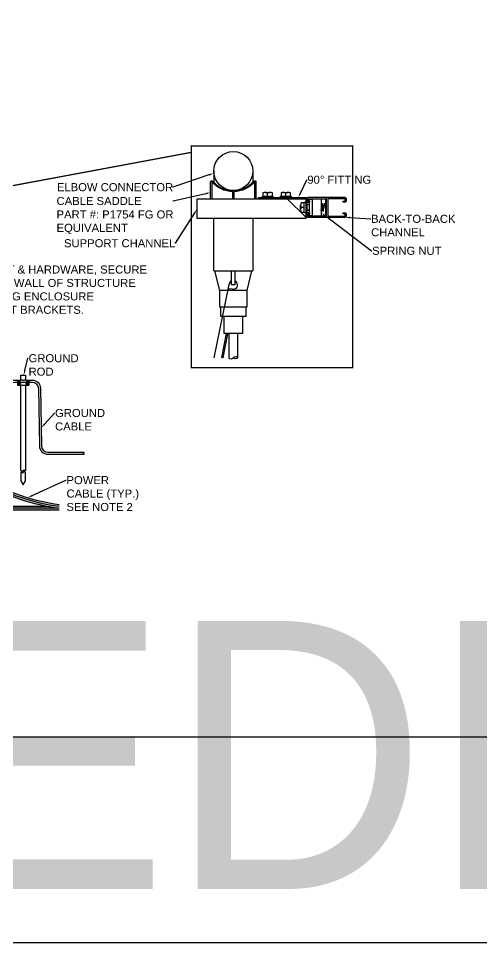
# Model space of a CAD drawing. Header units: feet. Extents: x -689 to 11593, y -511 to 1546.
# Drawn here: x 295.7 to 387.7, y -40.8 to 142.7 of the extents above; entities that cross this region are included whole.
import ezdxf
from ezdxf import colors
from ezdxf.entities.mleader import LeaderData, LeaderLine
from ezdxf.enums import TextEntityAlignment as Align
from ezdxf.math import Vec2, Vec3

# ---------------------------------------------------------------- set-up
doc = ezdxf.new("R2018")
doc.units = ezdxf.units.FT
doc.header["$MEASUREMENT"] = 0
doc.linetypes.add('PHANTOM2', pattern=[1.25, 0.625, -0.125, 0.125, -0.125, 0.125, -0.125])
for name, color, linetype in [('E-CABL-ACF', 1, 'AC_CABLE_FEEDER'), ('E-CABL-ACMV', 1, 'AC_CABLE'), ('E-DETL', 7, 'Continuous'), ('E-DETL-1', 7, 'Continuous'), ('E-EQPM-HRDW', 16, 'Continuous'), ('E-GRND', 3, 'Continuous'), ('G-ANNO-TEXT', 1, 'Continuous'), ('G-DETL-LINE', 153, 'PHANTOM2')]:
    doc.layers.add(name, color=color, linetype=linetype)
doc.layers.add('G-NPLT', color=67, linetype='Continuous', plot=False)
doc.styles.add('NEI-A', font='arial.ttf')
doc.styles.get("Standard").update_dxf_attribs({"font": 'arial.ttf'})
doc.linetypes.add('AC_CABLE', pattern='A,1,-0.2,["AC",Standard,S=0.1,R=0,X=-0.1,Y=-0.05],-0.2', length=1.4)
doc.linetypes.add('AC_CABLE_FEEDER', pattern='A,0.2,-0.05,0,-0.05,0.2,-0.12,["ACF",Standard,S=0.1,R=0,X=-0.05,Y=-0.05],-0.3,0.2,-0.05,0,-0.05', length=1.22)

# ---------------------------------------------------------------- blocks, each defined once
blk = doc.blocks.new('GROUNDING_TEST_WELL')
at = {"layer": 'E-DETL', "color": 64, "linetype": 'Continuous'}
for points in [[(-2.33539386594563, -3.75515039891271), (-0.923750000000002, -3.75515039891271, 0.4142135623730948), (-0.673750000000002, -3.50515039891271), (-0.6737500000000002, -1.265002705077947, -0.4142135623730948), (-0.3437500000000001, -0.9350027050779488), (-0.1133913199426503, -0.9350027050779488)], [(-2.33539386594563, -3.835150398912708), (-0.923750000000002, -3.835150398912708, 0.4142135623730948), (-0.5937500000000019, -3.50515039891271), (-0.5937500000000001, -1.265002705077947, -0.4142135623730948), (-0.3437500000000001, -1.015002705077947), (-0.2178667438174672, -1.015002705077947)], [(0.1133913199426465, -0.9350027050779488), (0.3437499999999999, -0.9350027050779488, -0.414213562373095), (0.67375, -1.265002705077947), (0.7120604152578397, -3.50515039891271, 0.414213562373095), (0.9620604152578397, -3.75515039891271), (2.365416549312211, -3.75515039891271)], [(0.2178667438174687, -1.015002705077947), (0.3437499999999999, -1.015002705077947, -0.414213562373095), (0.5937499999999999, -1.265002705077947), (0.6320604152578396, -3.50515039891271, 0.414213562373095), (0.9620604152578397, -3.835150398912708), (2.365416549312211, -3.835150398912708)]]:
    blk.add_lwpolyline(points, format="xyb", dxfattribs=at)
at = {"layer": 'E-DETL', "color": 4, "linetype": 'Continuous'}
blk.add_lwpolyline([(-0.2178966259551204, -1.019727165036173), (0.2176523394796276, -1.019727165036173)], dxfattribs=at)
blk.add_lwpolyline([(-0.1133913199426503, -0.9613313349248997), (-0.1133913199426503, -0.9250749240650329), (-0.03488963690543315, -0.9250749240650329), (-0.03488963690543315, -0.9384892643306131), (0.03488963690543287, -0.9384892643306131), (0.03488963690543287, -0.9250749240650293), (0.1133913199426447, -0.9250749240650116), (0.11339131994265, -0.9613313349248997), (0.1944292438174634, -0.9613313349248891, -0.4142135623731946), (0.2178667438174687, -0.9847688349248962), (0.2178667438174669, -1.124471705695044, -0.414444747769073), (0.1944292438174669, -1.147909205695044), (-0.1944292438174672, -1.147909205695044, -0.4142135623730958), (-0.2178667438174672, -1.124471705695044), (-0.2178667438174672, -0.9847688349248997, -0.4142135623730293), (-0.194429243817469, -0.9613313349248962)], format="xyb", close=True, dxfattribs=at)
for points in [[(-0.1754466807489338, -1.049346462651755), (-0.1314153294372035, -1.049346462651755), (-0.1093996537813526, -1.087478731451874), (-0.1314153294372035, -1.125611000251993), (-0.1754466807489338, -1.125611000251993), (-0.1974623564047989, -1.087478731451874)], [(0.1323738830111977, -1.049346462651755), (0.176405234322928, -1.049346462651755), (0.1984209099787789, -1.087478731451874), (0.176405234322928, -1.125611000251993), (0.1323738830111977, -1.125611000251993), (0.1103582073553325, -1.087478731451874)]]:
    blk.add_lwpolyline(points, close=True, dxfattribs=at)
at = {"layer": 'E-DETL', "color": 7, "linetype": 'Continuous'}
for points in [[(-0.09375000000000014, -0.9250749240650329), (-0.09375000000000014, -0.7499999999999574), (0.09374999999999986, -0.7499999999999574), (0.09374999999999986, -0.9250749240650151)], [(-0.1010887963342277, -4.47044153190782), (-0.09375000000000014, -1.147909205695044)], [(0.09374999999999986, -1.147909205695044), (0.08641120366577404, -4.470441521671528)], [(-0.1010887963342277, -4.545441542143941), (-0.1010887963342277, -4.880192394277138), (-0.007338796334227736, -5.024576474293394), (0.08641120366577404, -4.880192394277138), (0.08641120366577404, -4.545441531907823)]]:
    blk.add_lwpolyline(points, dxfattribs=at)
at = {"layer": 'E-DETL', "color": 3, "linetype": 'Continuous'}
blk.add_lwpolyline([(-0.03488963690543315, -0.9350027050779488), (0.03488963690543287, -0.9350027050779488)], dxfattribs=at)
at = {"layer": 'E-DETL', "color": 4, "linetype": 'Continuous'}
for centre in [(-0.1539102818800588, -1.086746984361078), (0.1539102818800727, -1.086746984361078)]:
    blk.add_circle(centre, 0.02031877128861481, dxfattribs=at)
at = {"layer": 'E-DETL', "color": 7, "linetype": 'Continuous'}
for points in [[(0.08641120366577582, -4.545441531907819), (0.03953620366577582, -4.52544153190782), (-0.007338796334225959, -4.545441531907819), (-0.05421379633422596, -4.565441531907819), (-0.101088796334226, -4.545441531907819), (-0.05421379633422774, -4.52544153190782), (-0.007338796334227736, -4.545441531907819)], [(-0.1010887963342277, -4.47044153190782), (-0.05421379633422774, -4.49044153190782), (-0.007338796334225959, -4.47044153190782), (0.03953620366577404, -4.450441531907821), (0.08641120366577404, -4.47044153190782), (0.03953620366577582, -4.49044153190782), (-0.007338796334224183, -4.47044153190782)]]:
    blk.add_spline(points, degree=3, dxfattribs=at)
blk = doc.blocks.new('DETAIL_TITLE')
at = {"style": 'NEI-A', "flags": 8}
blk.add_attdef('#', text='', height=0.2, dxfattribs=at).set_placement((0.5922, -0.5109), align=Align.MIDDLE_CENTER)
at = {"lineweight": 30, "flags": 104}
blk.add_attdef('DETAIL_TITLE', text='', height=0.2, dxfattribs=at).set_placement((0.909896588761212, -0.5251383791434918), align=Align.BOTTOM_LEFT)
at = {"style": 'NEI-A'}
for tag, p in [('SCALE:', (0.9386493124493107, -0.7379200523425924)), ('1"_=_', (1.547398728572484, -0.7379200523425924))]:
    blk.add_attdef(tag, text='', height=0.1, dxfattribs=at).set_placement(p, align=Align.BOTTOM_LEFT)

msp = doc.modelspace()

# ---------------------------------------------------------------- hatches: boundary and pattern name
at = {"layer": 'E-CABL-ACF', "linetype": 'Continuous'}
h = msp.add_hatch(color=252, dxfattribs=at)
h.dxf.hatch_style = 1
edge = h.paths.add_edge_path()
edge.add_line((303.7729052437599, 45.12390764870906), (303.7729052437599, 45.45578497403449))
edge.add_arc((308.9390403040311, 85.49890764870861), 40.37499999999983, 258.9391990192351, 262.6486332502362, ccw=False)
edge.add_line((301.1930736116165, 45.87390764870906), (281.9384788929592, 45.87390764870906))
edge.add_arc((281.9384788929597, 85.49890764870906), 39.62499999999996, 239.9999999999996, 269.9999999999998, ccw=False)
edge.add_line((262.1259788929592, 51.18265102375062), (245.1643193131708, 60.97546974804436))
edge.add_arc((254.9768193131713, 77.97121829731395), 19.62499999999994, 179.9999999999999, 239.9999999999996, ccw=False)
edge.add_line((235.3518193131713, 77.97121829731395), (235.3518193131713, 86.77771287101768))
edge.add_line((235.3518193131713, 86.77771287101768), (234.6018193131713, 86.77771287101768))
edge.add_line((234.6018193131713, 86.77771287101768), (234.6018193131713, 77.97121829731395))
edge.add_arc((254.9768193131713, 77.97121829731395), 20.37500000000003, 180, 239.9999999999996)
edge.add_line((244.7893193131708, 60.32595069520585), (261.7509788929592, 50.53313197091211))
edge.add_arc((281.9384788929597, 85.49890764870906), 40.37499999999992, 239.9999999999995, 269.9999999999999)
edge.add_line((281.9384788929597, 45.12390764870906), (303.7729052437603, 45.12390764870906))
h = msp.add_hatch(color=252, dxfattribs=at)
h.dxf.hatch_style = 1
edge = h.paths.add_edge_path()
edge.add_line((303.7729052437599, 45.45578497403449), (303.7729052437599, 46.21212013001468))
edge.add_arc((308.9390403040316, 85.49890764870952), 39.6250000000004, 239.99999999999972, 262.5086998789701, ccw=False)
edge.add_line((289.1265403040311, 51.18265102375062), (272.1648807242427, 60.97546974804436))
edge.add_arc((281.9773807242427, 77.97121829731395), 19.62499999999992, 179.9999999999999, 239.99999999999972, ccw=False)
edge.add_line((262.3523807242427, 77.97121829731395), (262.3523807242427, 86.77771287101768))
edge.add_line((262.3523807242427, 86.77771287101768), (261.6023807242427, 86.77771287101768))
edge.add_line((261.6023807242427, 86.77771287101768), (261.6023807242427, 77.97121829731395))
edge.add_arc((281.9773807242427, 77.97121829731395), 20.37499999999997, 180, 239.9999999999997)
edge.add_line((271.7898807242427, 60.3259506952063), (288.7515403040311, 50.53313197091256))
edge.add_arc((308.9390403040316, 85.49890764870906), 40.3750000000003, 239.9999999999997, 262.6486332502362)

# ---------------------------------------------------------------- linework, layer by layer
at = {"layer": 'Defpoints', "linetype": 'Continuous', "flags": 128}
for points in [[(234.9768193131713, 86.77771287101768), (234.9768193131713, 77.97121829731395, 0.2679491924311235), (244.9768193131713, 60.6507102216251), (261.9384788929597, 50.85789149733137, 0.1316524975873959), (281.9384788929597, 45.49890764870906), (303.4489924900327, 45.49890764870861)], [(261.9773807242427, 86.77771287101768), (261.9773807242427, 77.97121829731395, 0.2679491924311235), (271.9773807242427, 60.6507102216251), (288.9390403040311, 50.85789149733137, 0.09884090696426515), (303.7729052437599, 45.83392247867459, 0.09884090696426515)]]:
    msp.add_lwpolyline(points, format="xyb", dxfattribs=at)
at = {"layer": 'E-CABL-ACF', "linetype": 'Continuous', "flags": 128}
for points in [[(207.6018193131713, 86.77771287101768), (207.6018193131713, 77.97121829731395, 0.2679491924311235), (217.7893193131713, 60.32595069520585), (234.7509788929597, 50.53313197091211, 0.1316524975873958), (254.9384788929597, 45.12390764870906), (303.7729052437599, 45.12390764870906)], [(235.3518193131713, 86.77771287101768), (235.3518193131713, 77.97121829731395, 0.2679491924311238), (245.1643193131713, 60.97546974804436), (262.1259788929597, 51.18265102375062, 0.131652497587396), (281.9384788929597, 45.87390764870906), (301.1930736116165, 45.87390764870906)], [(261.6023807242427, 86.77771287101768), (261.6023807242427, 77.97121829731395, 0.2679491924311235), (271.7898807242427, 60.32595069520585), (288.7515403040311, 50.53313197091211, 0.09914627132683146), (303.7729052437599, 45.45578497403449, 0.09914627132683146)], [(262.3523807242427, 86.77771287101768), (262.3523807242427, 77.97121829731395, 0.2679491924311238), (272.1648807242427, 60.97546974804436), (289.1265403040311, 51.18265102375062, 0.09852973212046658), (303.7729052437599, 46.21212013001468, 0.09852973212046658)]]:
    msp.add_lwpolyline(points, format="xyb", dxfattribs=at)
at = {"layer": 'E-CABL-ACMV', "color": 1, "linetype": 'Continuous', "flags": 128}
msp.add_lwpolyline([(339.2483076677404, 75.32994059728799), (339.2483076677404, 80.12994059728817), (337.4456128945963, 80.12994059728817), (337.4456128945963, 75.32994059728753)], dxfattribs=at)
msp.add_lwpolyline([(337.4456128945963, 75.32994059728753, 0.5127015254162051), (338.3469602811683, 75.32994059728799, -0.5127015254162851), (339.2483076677404, 75.32994059728799, -0.5127015254162851), (338.3469602811683, 75.32994059728799, 0.5127015254162851)], format="xyb", dxfattribs=at)
at = {"layer": 'E-DETL'}
for p, q in [((334.4655296696224, 92.61132762675697), (342.2283908927143, 92.61132762675697)), ((341.0428507850252, 88.67920996410612), (335.6510697773106, 88.67920996410567)), ((341.0428507850252, 85.40663140005245), (335.6510697773106, 85.40663140005245)), ((340.8318662152928, 83.55473208497597), (335.8620543470438, 83.55473208497597))]:
    msp.add_line(p, q, dxfattribs=at)
at = {"layer": 'E-DETL', "flags": 128}
for points in [[(334.4655296696224, 112.4244320513308), (334.4655296696224, 110.1887376760419)], [(342.2283908927143, 112.4244320513308), (342.2283908927143, 110.1887376760419)], [(334.4655296696224, 92.61132762675697), (334.4655296696224, 103.0121841576988)], [(342.2283908927143, 103.0121841576988), (342.2283908927143, 92.61132762675697)], [(335.6510697773106, 85.40663140005245), (335.6510697773106, 88.67920996410567), (334.713313693037, 92.61132762675697)], [(341.9806068692983, 92.61132762675697), (341.0428507850252, 88.67920996410612), (341.0428507850252, 85.40663140005245)], [(335.8620543470438, 83.55473208497597), (335.8620543470438, 85.40663140005245)], [(340.8318662152928, 85.4066314000529), (340.8318662152928, 83.55473208497597)], [(340.1637484111393, 83.55473208497597), (340.1637484111393, 80.12994059728817), (336.5301721511978, 80.12994059728817), (336.5301721511978, 83.55473208497597)]]:
    msp.add_lwpolyline(points, dxfattribs=at)
at = {"layer": 'E-DETL', "linetype": 'Continuous'}
msp.add_lwpolyline([(338.0138806594041, 92.61132762675697), (338.680039902933, 92.61132762675697), (338.680039902933, 89.79489017943752), (338.0138806594041, 89.79489017943752)], close=True, dxfattribs=at)
at = {"layer": 'E-DETL', "color": 41}
msp.add_circle((338.3469602811683, 112.4244320513308), 3.881430611545909, dxfattribs=at)
at = {"layer": 'E-DETL-1', "color": 64, "linetype": 'Continuous', "flags": 128}
msp.add_lwpolyline([(308.6467601184922, 56.16566303670334, 0.5127015254162051), (308.6467601184922, 56.35316303670334, -0.4466494215685929), (308.6467601184922, 56.5721840858846, -0.4466494215686733), (308.6467601184922, 56.35316303670334, 0.5127015254162851)], format="xyb", dxfattribs=at)
at = {"layer": 'E-EQPM-HRDW', "flags": 128}
for points in [[(333.8469602811683, 106.9121841576989), (333.8469602811683, 110.2871841576989, -0.6967291088400618), (334.2429602811685, 110.4334168489822, 0.4606275363541421), (342.4509602811686, 110.4334168489822, -0.6967291088400028), (342.8469602811683, 110.2871841576989), (342.8469602811683, 106.9121841576989)], [(338.2344602811686, 106.9121841576989), (338.2344602811686, 108.3191265523078, -0.2140081560240566), (334.0719602811687, 110.2871841576989), (334.0719602811687, 106.9121841576989)], [(342.6219602811684, 106.9121841576989), (342.6219602811684, 110.2871841576989, -0.2140081560240634), (338.4594602811685, 108.3191265523078), (338.4594602811685, 106.9121841576989)], [(345.1719556512703, 107.4371838543866), (345.1719556512703, 108.0586124258152, 0.2749286535279632), (344.2366482151892, 108.0586124258152), (344.2366482151892, 107.4371838543866)], [(346.1072630873518, 107.4371838543866), (346.1072630873518, 108.0586124258152, 0.2749286535299904), (345.1719556512703, 108.0586124258152, 0.1349605268767945)], [(348.7719556512702, 107.4371838543866), (348.7719556512702, 108.0586124258152, 0.2749286535279632), (347.8366482151891, 108.0586124258152), (347.8366482151891, 107.4371838543866)], [(349.7072630873517, 107.4371838543866), (349.7072630873517, 108.0586124258152, 0.2749286535299904), (348.7719556512702, 108.0586124258152, 0.1349605268767945)], [(360.5468246370924, 107.1371802467261), (353.1970646370928, 107.1371802467261, 0.4142136638329678), (352.9719446370923, 106.9120602467206)], [(352.9719446370923, 106.462300246732, 0.4142135681212815), (353.1970646370928, 106.237180246726), (353.5719446370927, 106.237180246726)], [(360.5468246370924, 107.1371802467261, -0.414213376689793), (360.7719446370925, 106.9120602467206), (360.7719446370925, 106.462300246732, -0.4142134724014666), (360.5468246370924, 106.237180246726), (360.1719446370926, 106.237180246726), (360.1719446370926, 106.4621802467263), (360.5469446370926, 106.4621802467263), (360.5469446370926, 106.9121802467262), (357.0969446370923, 106.9121802467262), (357.0969446370923, 103.4621802467263), (360.5469446370926, 103.4621802467263), (360.5469446370926, 103.9121802467262)], [(352.4559408853052, 106.1224805543884), (351.834512313877, 106.1224805543884, 0.2749285656559572), (351.834512313877, 105.1871731183069, 0.1349605268767945)], [(352.4559408853056, 105.1871731183069), (351.834512313877, 105.1871731183069, 0.2749285656539216), (351.834512313877, 104.2518656822258), (352.4559408853052, 104.2518656822258)], [(353.5719446370927, 104.1371802467261), (353.1970646370928, 104.1371802467261, 0.4142136638327459), (352.9719446370923, 103.9120602467206)], [(352.9719446370923, 103.462300246732, 0.4142135681212815), (353.1970646370928, 103.237180246726), (360.5468246370924, 103.237180246726)], [(360.5469446370926, 103.9121802467262), (360.1719446370926, 103.9121802467262), (360.1719446370926, 104.1371802467261), (360.5468246370924, 104.1371802467261, -0.4142133766900888), (360.7719446370925, 103.9120602467206), (360.7719446370925, 103.462300246732, -0.4142134724013924), (360.5468246370924, 103.237180246726)]]:
    msp.add_lwpolyline(points, format="xyb", dxfattribs=at)
at = {"layer": 'E-EQPM-HRDW'}
msp.add_lwpolyline([(331.1469446370925, 106.9121841576989), (352.7469446370924, 106.9121841576989), (352.7469446370924, 103.0121841576988), (331.1469446370925, 103.0121841576988)], close=True, dxfattribs=at)
at = {"layer": 'E-EQPM-HRDW', "flags": 128}
for points in [[(352.7469446370924, 106.9121804023825), (343.3719482987744, 106.9121841576989), (343.3719483889022, 107.1371841576988), (352.9719446370923, 107.1371803122547), (352.9719446370923, 103.2371842437633), (352.7469446370924, 103.2371842437633), (349.0719470063896, 106.9121818744661)], [(346.2147556512778, 107.4371838543866), (346.2147556512778, 107.1371838543864), (344.1291556512633, 107.1371838543864), (344.1291556512633, 107.4371838543866), (346.2147556512778, 107.4371838543866)], [(344.7043019332209, 108.1871838543866), (345.6396093693197, 108.1871838543866)], [(349.8147556512777, 107.4371838543866), (349.8147556512777, 107.1371838543864), (347.7291556512632, 107.1371838543864), (347.7291556512632, 107.4371838543866), (349.8147556512777, 107.4371838543866)], [(348.3043019332208, 108.1871838543866), (349.2396093693196, 108.1871838543866)], [(353.5719446370927, 106.4621802467263), (353.1969446370927, 106.4621802467263), (353.1969446370927, 106.9121802467262), (356.6469446370925, 106.9121802467262), (356.6469446370925, 103.4621802467263), (353.1969446370927, 103.4621802467263), (353.1969446370927, 103.9121802467262), (353.5719446370927, 103.9121802467262)], [(353.4613349339943, 106.4621802467263), (353.4613349339943, 106.8371802467263), (354.0637112408158, 106.8371802467263)], [(353.5719446370927, 106.237180246726), (353.5719446370927, 106.4621802467263)], [(356.8719446370924, 103.237180246726), (356.8719446370924, 107.1371802467261)], [(351.7059408853056, 104.7195194002575), (351.7059408853056, 105.6548268363563)], [(352.4559408853056, 106.2299731183143), (352.7559408853058, 106.2299731183143), (352.7559408853058, 104.1443731182999), (352.4559408853056, 104.1443731182999), (352.4559408853056, 106.2299731183143)], [(352.9719446370923, 105.7871802467262), (353.4613349339943, 105.7871802467262)], [(353.4613349339943, 105.6934302467262), (352.9719446370923, 105.6934302467262)], [(352.9719446370923, 104.6809302467263), (353.4613349339943, 104.6809302467263)], [(353.4613349339943, 104.1371802467261), (353.4613349339943, 106.237180246726)], [(355.780178033368, 104.5916500526005), (355.9771788952216, 106.0244127944511), (356.223739786351, 104.3499476990014), (356.4539740444802, 106.0244127944511), (356.6469446370925, 104.7138946490236)], [(355.780178033368, 105.7871802467262), (355.9531946370926, 105.7871802467262), (356.0469446370926, 105.6934302467262), (356.0469446370926, 104.6809302467263), (355.9531946370926, 104.5871802467263), (355.780178033368, 104.5871802467263)], [(355.9531946370926, 105.6934302467262), (355.780178033368, 105.6934302467262)], [(355.780178033368, 104.6809302467263), (355.9531946370926, 104.6809302467263)], [(355.9531946370926, 104.5871802467263), (355.9531946370926, 105.7871802467262)], [(353.4613349339943, 104.5871802467263), (352.9719446370923, 104.5871802467263)], [(354.0637112408158, 103.5371802467262), (353.4613349339943, 103.5371802467262), (353.4613349339943, 103.9121802467262)], [(353.5719446370927, 103.9121802467262), (353.5719446370927, 104.1371802467261)]]:
    msp.add_lwpolyline(points, dxfattribs=at)
at = {"layer": 'E-EQPM-HRDW'}
for points in [[(354.0637112408158, 103.4621802467263), (354.0637112408158, 106.9121802467262)], [(355.780178033368, 106.9121802467262), (355.780178033368, 103.4621802467263)]]:
    msp.add_lwpolyline(points, dxfattribs=at)
at = {"layer": 'E-GRND', "linetype": 'Continuous'}
for p, q in [((334.5415409701986, 75.32994059728753), (337.4970388529955, 89.87424743188785)), ((336.0457746519464, 75.38404203945674), (337.0101721511978, 80.12994059728817)), ((336.312013372562, 75.32994059728753), (337.2764108718138, 80.07583915511941))]:
    msp.add_line(p, q, dxfattribs=at)
at = {"layer": 'E-GRND', "linetype": 'Continuous', "flags": 128}
msp.add_lwpolyline([(338.2165546685669, 88.95129170635573), (337.3370469048355, 89.03415409279978), (337.4691790205984, 88.99940165934504), (337.3792041023153, 88.96713330044577), (337.4597680471352, 88.94639747762449), (337.3698116027003, 88.91423316654118), (337.450357073672, 88.89339329590439), (337.3604006292376, 88.86122898482108), (337.4409461002083, 88.84038911418384), (337.3509896557739, 88.80822480310053), (337.5204781050024, 88.76480236064981)], dxfattribs=at)
at = {"layer": 'E-GRND', "color": 3, "linetype": 'Continuous', "flags": 128}
msp.add_lwpolyline([(336.0457746519464, 75.38404203945674, 0.5127015254162051), (336.1788940122542, 75.35699131837237, -0.5127015254162851), (336.312013372562, 75.32994059728753, -0.5127015254162851), (336.1788940122542, 75.35699131837237, 0.5127015254162851)], format="xyb", dxfattribs=at)
at = {"layer": 'E-GRND', "linetype": 'Continuous'}
for start, end in [(112.9667845816945, 174.6657524948129), (261.2126248333167, 67.03321541830549)]:
    msp.add_arc((338.3469602811683, 89.79489017943752), 0.8536181860664893, start, end, dxfattribs=at)
at = {"layer": 'G-DETL-LINE', "const_width": 0.2499999999277535}
msp.add_lwpolyline([(330.0388653562895, 117.3840057489128), (362.0388653470422, 117.3840057489128), (362.0388653470422, 73.38400576162849), (330.0388653562895, 73.38400576162849)], close=True, dxfattribs=at)
at = {"layer": 'G-DETL-LINE', "const_width": 0.2499999999277535, "flags": 128}
msp.add_lwpolyline([(261.3394551594465, 103.3307769253843), (330.0388653562895, 116.1331778917133)], dxfattribs=at)
at = {"layer": 'G-NPLT'}
msp.add_lwpolyline([(0, 328.0000003377845), (496.0000012566293, 328.0000003377845), (496.0000012566293, 0), (0, 0)], close=True, dxfattribs=at)

# ---------------------------------------------------------------- block references
at = {"layer": 'E-DETL', "xscale": 5.081513114764589, "yscale": 5.081513114764589, "zscale": 5.081513114764589}
msp.add_blockref('GROUNDING_TEST_WELL', (296.6268649012809, 75.65403008587282), dxfattribs=at)
at = {"layer": 'G-ANNO-TEXT'}
ref = msp.add_blockref('DETAIL_TITLE', (209.6430085336574, 25.29851448152795), dxfattribs=dict(at, xscale=9.857445537557316, yscale=9.857445537557316, zscale=9.857445537557316))
lines = msp.add_mtext('{\\LMEDIUM VOLTAGE JUMCTION CABINET}', dxfattribs={"layer": '0', "insert": (218.6122646021804, 23.0792251707071), "char_height": 53.24161228093229, "attachment_point": 1})
ref.add_attrib('DETAIL_TITLE', '', (218.6122646021804, 23.0792251707071)).embed_mtext(lines)

# ---------------------------------------------------------------- leaders
ml = msp.add_multileader_mtext('Standard', dxfattribs=at)
ml.set_content('ELBOW CONNECTOR', color=256, style='NEI-A')
ml.set_leader_properties()
ml.build(insert=Vec2(0, 0))
ml.multileader.update_dxf_attribs({"dogleg_length": 0.0625, "arrow_head_size": 1})
ctx = ml.context
ctx.base_point, ctx.char_height, ctx.arrow_head_size, ctx.landing_gap_size, ctx.plane_origin = Vec3(303.2527373172439, 109.2066308554458), 1.6, 1, 0.0625, Vec3(311.0049835664609, 114.9212780806306)
notes = []
notes.append((ctx, [(1, (1, 1, 0), (326.3335524604909, 109.2066308554458), (-1, 0), 0.0625, [(0, [(334.4655296696224, 111.9720248778303)], 0, [])])]))
ctx.mtext.insert, ctx.mtext.flow_direction = Vec3(303.3152373172443, 110.020273420248), 5
ml = msp.add_multileader_mtext('Standard', dxfattribs=at)
ml.set_content('90%%D FITTING', color=256, style='NEI-A')
ml.set_leader_properties()
ml.build(insert=Vec2(0, 0))
ml.multileader.update_dxf_attribs({"dogleg_length": 0.0625, "arrow_head_size": 1})
ctx = ml.context
ctx.base_point, ctx.char_height, ctx.arrow_head_size, ctx.landing_gap_size, ctx.plane_origin = Vec3(352.9969534850438, 110.6847737502712), 1.6, 1, 0.0625, Vec3(348.5975512545401, 114.6146372390704)
notes.append((ctx, [(0, (1, 1, 0), (352.9344534850438, 110.6847737502712), (1, 0), 0.0625, [(0, [(351.2479961907652, 107.1371810028122)], 0, [])])]))
ctx.mtext.insert, ctx.mtext.flow_direction = Vec3(353.0594534850438, 111.4984163150734), 5
ml = msp.add_multileader_mtext('Standard', dxfattribs=at)
ml.set_content('CABLE SADDLE\\PPART #: P1754 FG OR EQUIVALENT', color=256, style='NEI-A')
ml.set_leader_properties()
ml.build(insert=Vec2(0, 0))
ml.multileader.update_dxf_attribs({"dogleg_length": 0.0625, "arrow_head_size": 1})
ctx = ml.context
ctx.base_point, ctx.char_height, ctx.arrow_head_size, ctx.landing_gap_size, ctx.plane_origin = Vec3(303.1799030744063, 106.405438169812), 1.6, 1, 0.0625, Vec3(311.0049835664609, 112.9212780812086)
notes.append((ctx, [(1, (1, 1, 0), (326.3960524604909, 106.405438169812), (-1, 0), 0.0625, [(0, [(333.8469602811683, 108.147277572999)], 0, [])])]))
ctx.mtext.insert, ctx.mtext.width, ctx.mtext.defined_height, ctx.mtext.flow_direction = Vec3(303.2424030744064, 107.2676482653101), 26.82575750172493, 4.11348406247596, 5
ml = msp.add_multileader_mtext('Standard', dxfattribs=at)
ml.set_content('SUPPORT CHANNEL', color=256, style='NEI-A')
ml.set_leader_properties()
ml.build(insert=Vec2(0, 0))
ml.multileader.update_dxf_attribs({"dogleg_length": 0.0625, "arrow_head_size": 1})
ctx = ml.context
ctx.base_point, ctx.char_height, ctx.arrow_head_size, ctx.landing_gap_size, ctx.plane_origin = Vec3(304.6580005781192, 98.06603410560456), 1.6, 1, 0.0625, Vec3(311.0049835664609, 106.9212780829425)
notes.append((ctx, [(1, (1, 1, 0), (326.7729221333716, 98.06603410560456), (-1, 0), 0.0625, [(0, [(331.1469446370925, 104.8440438791458)], 0, [])])]))
ctx.mtext.insert, ctx.mtext.flow_direction = Vec3(304.7205005781188, 98.87967667040675), 5
ml = msp.add_multileader_mtext('Standard', dxfattribs=at)
ml.set_content('SPRING NUT', color=256, style='NEI-A')
ml.set_leader_properties()
ml.build(insert=Vec2(0, 0))
ml.multileader.update_dxf_attribs({"dogleg_length": 0.0625, "arrow_head_size": 1})
ctx = ml.context
ctx.base_point, ctx.char_height, ctx.arrow_head_size, ctx.landing_gap_size, ctx.plane_origin = Vec3(365.8701859592552, 96.56653240753076), 1.6, 1, 0.0625, Vec3(358.8716502192947, 102.7146379775113)
notes.append((ctx, [(0, (1, 1, 0), (365.8076859592552, 96.56653240753076), (1, 0), 0.0625, [(0, [(355.780178033368, 104.1626406767973)], 0, [])])]))
ctx.mtext.insert, ctx.mtext.flow_direction = Vec3(365.9326859592552, 97.38017497233295), 5
ml = msp.add_multileader_mtext('Standard', dxfattribs=at)
ml.set_content('BACK-TO-BACK \\PCHANNEL', color=256, style='NEI-A')
ml.set_leader_properties()
ml.build(insert=Vec2(0, 0))
ml.multileader.update_dxf_attribs({"dogleg_length": 0.0625, "arrow_head_size": 1})
ctx = ml.context
ctx.base_point, ctx.char_height, ctx.arrow_head_size, ctx.landing_gap_size, ctx.plane_origin = Vec3(365.6586225690512, 102.9101714213416), 1.6, 1, 0.0625, Vec3(358.8716502192947, 104.7146379769333)
notes.append((ctx, [(0, (1, 1, 0), (365.5961225690512, 102.9101714213416), (1, 0), 0.0625, [(0, [(360.5468246370915, 103.2371802467264)], 0, [])])]))
ctx.mtext.insert, ctx.mtext.flow_direction = Vec3(365.7211225690512, 103.7238139861438), 5
ml = msp.add_multileader_mtext('Standard', dxfattribs=at)
ml.set_content('(TYP.) UNISTRUT & HARDWARE, SECURE TO ENCLOSURE WALL OF STRUCTURE OR USE EXISTING ENCLOSURE SUPPORT STRUT BRACKETS.', color=256, style='NEI-A')
ml.set_leader_properties()
ml.build(insert=Vec2(0, 0))
ml.multileader.update_dxf_attribs({"dogleg_length": 0.0625, "arrow_head_size": 1})
ctx = ml.context
ctx.base_point, ctx.char_height, ctx.arrow_head_size, ctx.landing_gap_size, ctx.plane_origin = Vec3(276.4465730065631, 92.846647763889), 1.6, 1, 0.0625, Vec3(303.7321021634671, 96.88246125360592)
notes.append((ctx, [(1, (1, 1, 0), (276.3840730065631, 92.846647763889), (1, 0), 0.0625, [(0, [(272.4376444350769, 96.99148939215002)], 0, [])])]))
ctx.mtext.insert, ctx.mtext.width, ctx.mtext.defined_height, ctx.mtext.flow_direction = Vec3(276.5090730065631, 93.66029032869119), 44.96455506211954, 12.40864463658932, 5
ml = msp.add_multileader_mtext('Standard', dxfattribs=at)
ml.set_content('GROUND ROD', color=256, style='NEI-A')
ml.set_leader_properties()
ml.build(insert=Vec2(0, 0))
ml.multileader.update_dxf_attribs({"dogleg_length": 0.0625, "arrow_head_size": 1})
ctx = ml.context
ctx.base_point, ctx.char_height, ctx.arrow_head_size, ctx.landing_gap_size, ctx.plane_origin = Vec3(297.6203675609122, 75.2265378997522), 1.6, 1, 0.0625, Vec3(275.950345701368, 51.07178535300545)
notes.append((ctx, [(0, (1, 1, 0), (297.5578675609122, 75.2265378997522), (1, 0), 0.0625, [(0, [(296.7014442486216, 71.84289524979977)], 0, [])])]))
ctx.mtext.insert, ctx.mtext.width, ctx.mtext.flow_direction = Vec3(297.6828675609122, 76.0401804645544), 6.696247293300366, 5
ml = msp.add_multileader_mtext('Standard', dxfattribs=at)
ml.set_content('GROUND CABLE', color=256, style='NEI-A')
ml.set_leader_properties()
ml.build(insert=Vec2(0, 0))
ml.multileader.update_dxf_attribs({"dogleg_length": 0.0625, "arrow_head_size": 1})
ctx = ml.context
ctx.base_point, ctx.char_height, ctx.arrow_head_size, ctx.landing_gap_size, ctx.plane_origin = Vec3(302.8853307828508, 64.34934034520575), 1.6, 1, 0.0625, Vec3(273.278787367723, 86.50822312616856)
notes.append((ctx, [(0, (1, 1, 0), (302.8228307828508, 64.34934034520575), (1, 0), 0.0625, [(0, [(300.1844240085902, 61.39689334382956)], 0, [])])]))
ctx.mtext.insert, ctx.mtext.width, ctx.mtext.flow_direction = Vec3(302.9478307828508, 65.16298291000794), 7.902806609524148, 5
ml = msp.add_multileader_mtext('Standard', dxfattribs=at)
ml.set_content('POWER CABLE (TYP.)\\PSEE NOTE 2', color=256, style='NEI-A')
ml.set_leader_properties()
ml.build(insert=Vec2(0, 0))
ml.multileader.update_dxf_attribs({"dogleg_length": 0.0625, "arrow_head_size": 1})
ctx = ml.context
ctx.base_point, ctx.char_height, ctx.arrow_head_size, ctx.landing_gap_size, ctx.plane_origin = Vec3(305.1588474075156, 51.01673950984423), 1.6, 1, 0.0625, Vec3(279.1046600708059, 28.02480586637193)
notes.append((ctx, [(0, (1, 1, 0), (305.0963474075156, 51.01673950984423), (1, 0), 0.0625, [(0, [(297.5189571099286, 47.55523459456481)], 0, [])])]))
ctx.mtext.insert, ctx.mtext.width, ctx.mtext.defined_height, ctx.mtext.flow_direction = Vec3(305.2213474075156, 51.83038207464642), 15.25303335594826, 4.540545432481175, 5
for ctx, leaders in notes:
    for number, flags, end, landing, length, lines in leaders:
        leader = LeaderData()
        leader.index, (leader.has_last_leader_line, leader.has_dogleg_vector, leader.attachment_direction) = number, flags
        leader.last_leader_point, leader.dogleg_vector, leader.dogleg_length = Vec3(end), Vec3(landing), length
        for number, points, colour, breaks in lines:
            line = LeaderLine()
            line.index, line.vertices, line.color, line.breaks = number, Vec3.list(points), colors.encode_raw_color(colour), breaks
            leader.lines.append(line)
        ctx.leaders.append(leader)

doc.saveas('drawing.dxf')
